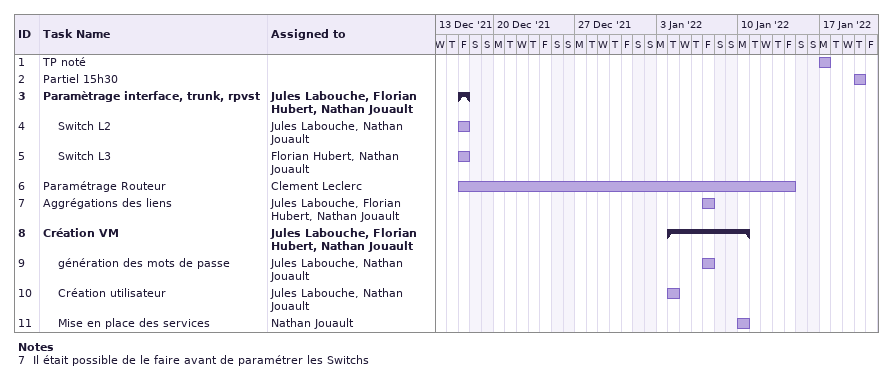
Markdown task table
| ID | Level | Task | Start | Finish | Resources |
|---|---|---|---|---|---|
| 1 | 1 | TP noté | 2022-01-17 | 2022-01-17 |  |
| 2 | 1 | Partiel 15h30 | 2022-01-20 | 2022-01-20 |  |
| 3 | 1 | **Paramètrage interface, trunk, rpvst** | 2021-12-17 | 2021-12-17 | Jules Labouche, Florian Hubert, Nathan Jouault |
| 4 | 2 | Switch L2 | 2021-12-17 | 2021-12-17 | Jules Labouche, Nathan Jouault |
| 5 | 2 | Switch L3 | 2021-12-17 | 2021-12-17 | Florian Hubert, Nathan Jouault |
| 6 | 1 | Paramétrage Routeur | 2021-12-17 | 2022-01-14 | Clement Leclerc |
| 7 | 1 | Aggrégations des liens | 2022-01-07 | 2022-01-07 | Jules Labouche, Florian Hubert, Nathan Jouault |
| 8 | 1 | **Création VM** | 2022-01-04 | 2022-01-10 | Jules Labouche, Florian Hubert, Nathan Jouault |
| 9 | 2 | génération des mots de passe | 2022-01-07 | 2022-01-07 | Jules Labouche, Nathan Jouault |
| 10 | 2 | Création utilisateur | 2022-01-04 | 2022-01-04 | Jules Labouche, Nathan Jouault |
| 11 | 2 | Mise en place des services | 2022-01-10 | 2022-01-10 | Nathan Jouault |

Notes
- 7: Il était possible de le faire avant de paramétrer les Switchs
